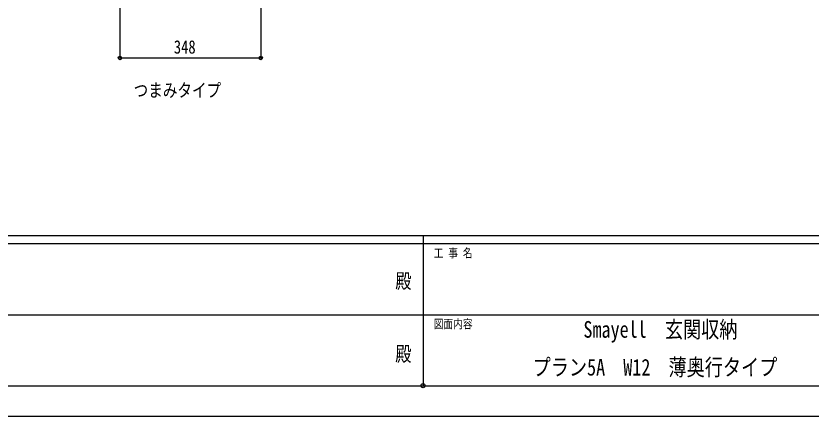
# Model space of a CAD drawing. Units: millimetres, scale not verified. Extents: x -4205 to 4205, y -2970 to 2970.
# Drawn here: x -1011 to 954, y -2970 to -1982 of the extents above; entities that cross this region are included whole.
import ezdxf
from ezdxf.enums import TextEntityAlignment as Align

# ---------------------------------------------------------------- set-up
doc = ezdxf.new("R2010")
doc.units = ezdxf.units.MM
doc.header["$LTSCALE"] = 20
doc.header["$PDMODE"] = 32
doc.header["$PDSIZE"] = 10
for name, color, linetype in [('0-1_USER1', 3, 'Continuous'), ('0-5_YKK_D', 6, 'Continuous'), ('0-6_YKK_ZWAK', 7, 'Continuous')]:
    doc.layers.add(name, color=color, linetype=linetype)
doc.styles.add('ＭＳ ゴシック', font='')
doc.styles.get('ＭＳ ゴシック').set_extended_font_data('MS Gothic')

msp = doc.modelspace()

# ---------------------------------------------------------------- linework, layer by layer
at = {"layer": '0-5_YKK_D'}
for p, q in [((-753.98, -1708.8), (-753.98, -2086.8)), ((-405.98, -1711.8), (-405.98, -2086.8)), ((-753.98, -2085.8), (-405.98, -2085.8))]:
    msp.add_line(p, q, dxfattribs=at)
for centre in [(-753.98, -2085.8), (-405.98, -2085.8)]:
    msp.add_circle(centre, 4.25, dxfattribs=at)
at = {"layer": '0-6_YKK_ZWAK'}
for p, q in [((3895.02, -2525), (-3904.98, -2525)), ((-4.98, -2525), (-4.98, -2895)), ((-4.98, -2545), (-1304.98, -2545)), ((1295.02, -2545), (-4.98, -2545)), ((-1297.48, -2720), (-4.98, -2720)), ((-4.98, -2720), (1295.02, -2720)), ((-1304.98, -2895), (-4.98, -2895)), ((-4.98, -2895), (1295.02, -2895))]:
    msp.add_line(p, q, dxfattribs=at)
msp.add_lwpolyline([(-4205, -2970), (4205, -2970), (4205, 2970), (-4205, 2970)], close=True, dxfattribs=at)
msp.add_point((-4.98, -2895), dxfattribs=at)

# ---------------------------------------------------------------- texts
at = {"layer": '0-1_USER1', "style": 'ＭＳ ゴシック', "width": 0.8}
for s, height, p in [('つまみタイプ', 32.99, (-720, -2192)), ('Smayell\u3000玄関収納', 41.06, (391.15, -2788.83)), ('プラン5A\u3000W12\u3000薄奥行タイプ', 41.06, (265.71, -2882.17))]:
    msp.add_text(s, height=height, dxfattribs=at).set_placement(p, align=Align.BOTTOM_LEFT)
at = {"layer": '0-5_YKK_D', "style": 'ＭＳ ゴシック', "width": 0.8}
msp.add_text('348', height=32.99, dxfattribs=at).set_placement((-620.78, -2085), align=Align.BOTTOM_LEFT)
at = {"layer": '0-6_YKK_ZWAK', "style": 'ＭＳ ゴシック', "width": 0.8}
for s, height, p in [('工 事 名', 21.99, (21.27, -2585)), ('殿', 36.66, (-73.67, -2665.83)), ('図面内容', 21.99, (21.27, -2760)), ('殿', 36.66, (-73.67, -2845.83))]:
    msp.add_text(s, height=height, dxfattribs=at).set_placement(p, align=Align.BOTTOM_LEFT)

doc.saveas('drawing.dxf')
